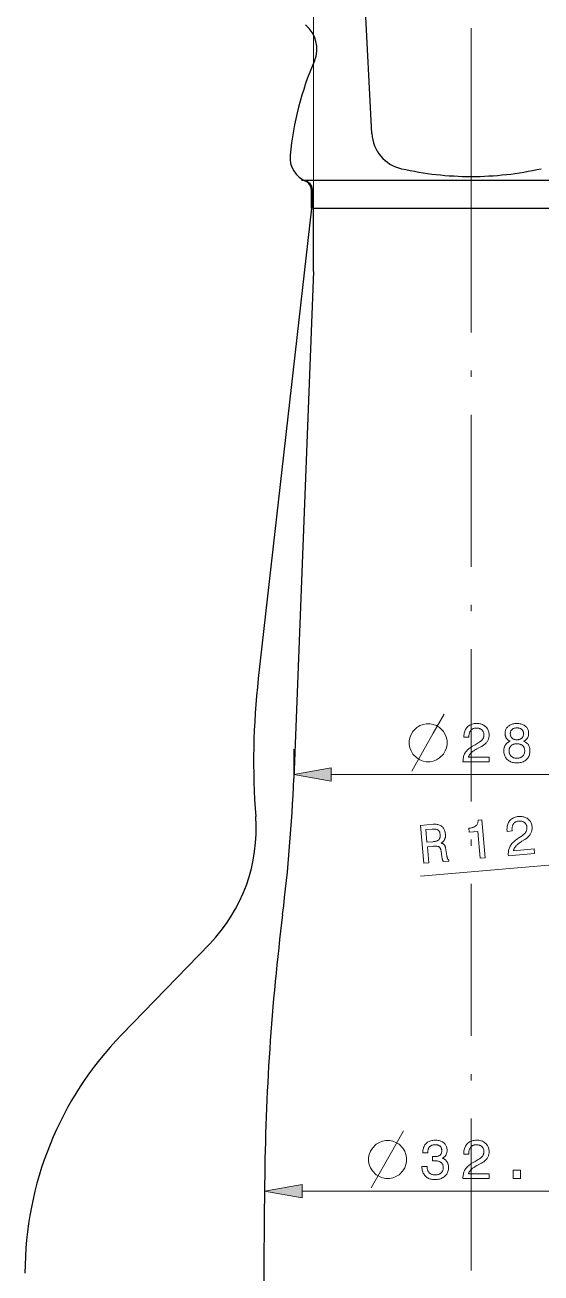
# Model space of a CAD drawing. Extents: x 0 to 297, y 0 to 550.
# Drawn here: x 108 to 148.7, y 271.6 to 370.1 of the extents above; entities that cross this region are included whole.
import ezdxf

# ---------------------------------------------------------------- set-up
doc = ezdxf.new("R2010")
doc.units = 0
doc.linetypes.add('DASHDOT', pattern=[18.5, 12, -3, 0.5, -3])

msp = doc.modelspace()

# ---------------------------------------------------------------- linework, layer by layer
at = {"color": 7, "lineweight": 13}
for p, q in [((130.717, 355.622), (130.717, 387.362)), ((132.121, 310.952), (154.212, 310.952)), ((129.821, 278.081), (156.512, 278.081))]:
    msp.add_line(p, q, dxfattribs=at)
at = {"color": 7, "linetype": 'DASHDOT', "lineweight": 13}
for q in [(143.167, 377.841), (143.167, 124.347)]:
    msp.add_line((143.167, 357.822), q, dxfattribs=at)
at = {"color": 7, "lineweight": 30, "ltscale": 0.292142}
msp.add_line((135.328, 361.504), (134.716, 373.174), dxfattribs=at)
at = {"color": 7, "lineweight": 30}
for p, q in [((129.767, 357.822), (156.567, 357.822)), ((130.567, 355.622), (126.369, 318.512)), ((130.667, 355.622), (155.667, 355.622)), ((130.717, 355.622), (155.617, 355.622)), ((130.717, 350.622), (129.167, 310.622)), ((126.867, 278.622), (126.367, 221.622))]:
    msp.add_line(p, q, dxfattribs=at)
at = {"color": 7, "lineweight": 30, "ltscale": 0.035001}
msp.add_line((130.567, 355.622), (130.567, 357.022), dxfattribs=at)
at = {"color": 7, "lineweight": 30, "ltscale": 0.034366}
msp.add_line((130.667, 355.622), (130.667, 356.996), dxfattribs=at)
at = {"color": 7, "lineweight": 30, "ltscale": 0.125}
msp.add_line((130.717, 350.622), (130.717, 355.622), dxfattribs=at)
at = {"color": 7, "lineweight": 13, "ltscale": 0.058269}
msp.add_line((129.167, 310.622), (129.167, 312.952), dxfattribs=at)
at = {"color": 7, "lineweight": 13, "ltscale": 0.387552}
msp.add_line((154.608, 304.274), (139.166, 302.919), dxfattribs=at)
at = {"color": 7, "lineweight": 30, "ltscale": 0.250046}
msp.add_line((122.539, 297.595), (115.578, 290.412), dxfattribs=at)
at = {"color": 7, "lineweight": 30, "ltscale": 0.000486739}
msp.add_line((115.189, 290.003), (115.176, 289.988), dxfattribs=at)
at = {"color": 7, "lineweight": 13, "ltscale": 0.063521}
msp.add_line((126.867, 278.622), (126.867, 276.081), dxfattribs=at)
at = {"color": 7, "lineweight": 13}
for points in [[(138.467, 311.202), (140.167, 314.202), (141.017, 315.702)], [(135.268, 278.331), (136.968, 281.331), (137.818, 282.831)]]:
    msp.add_lwpolyline(points, dxfattribs=at)
for points in [[(139.917, 314.952), (139.617, 314.952), (139.367, 314.902), (139.117, 314.802), (138.867, 314.652), (138.567, 314.352), (138.417, 314.102), (138.317, 313.852), (138.267, 313.602), (138.267, 313.302), (138.317, 313.052), (138.417, 312.802), (138.567, 312.552), (138.867, 312.252), (139.117, 312.102), (139.367, 312.002), (139.617, 311.952), (139.917, 311.952), (140.167, 312.002), (140.417, 312.102), (140.667, 312.252), (140.967, 312.552), (141.117, 312.802), (141.217, 313.052), (141.267, 313.302), (141.267, 313.602), (141.217, 313.852), (141.117, 314.102), (140.967, 314.352), (140.667, 314.652), (140.417, 314.802), (140.167, 314.902)], [(142.514, 311.952), (142.514, 311.965), (142.516, 312.053), (142.522, 312.137), (142.532, 312.219), (142.547, 312.298), (142.565, 312.373), (142.588, 312.446), (142.615, 312.516), (142.646, 312.583), (142.681, 312.647), (142.72, 312.708), (142.765, 312.768), (142.816, 312.827), (142.874, 312.887), (142.939, 312.946), (143.01, 313.005), (143.088, 313.064), (143.173, 313.123), (143.264, 313.182), (143.362, 313.241), (143.467, 313.3), (143.722, 313.439), (143.766, 313.464), (143.809, 313.49), (143.848, 313.516), (143.886, 313.543), (143.92, 313.571), (143.953, 313.599), (143.983, 313.628), (144.01, 313.657), (144.035, 313.687), (144.057, 313.718), (144.077, 313.75), (144.095, 313.782), (144.111, 313.816), (144.124, 313.851), (144.136, 313.887), (144.146, 313.923), (144.153, 313.961), (144.158, 314), (144.161, 314.041), (144.162, 314.082), (144.161, 314.129), (144.156, 314.173), (144.148, 314.216), (144.136, 314.258), (144.122, 314.297), (144.104, 314.335), (144.082, 314.37), (144.058, 314.404), (144.03, 314.436), (143.999, 314.467), (143.965, 314.494), (143.929, 314.519), (143.891, 314.541), (143.851, 314.56), (143.808, 314.576), (143.763, 314.59), (143.716, 314.6), (143.667, 314.607), (143.615, 314.612), (143.562, 314.613), (143.508, 314.611), (143.457, 314.606), (143.409, 314.596), (143.362, 314.583), (143.318, 314.567), (143.277, 314.546), (143.237, 314.522), (143.2, 314.494), (143.165, 314.463), (143.133, 314.428), (143.103, 314.389), (143.076, 314.348), (143.052, 314.304), (143.032, 314.257), (143.015, 314.207), (143.001, 314.155), (142.99, 314.1), (142.982, 314.042), (142.977, 313.981), (142.975, 313.917), (142.975, 313.882), (142.583, 313.882), (142.583, 313.943), (142.586, 314.036), (142.594, 314.124), (142.608, 314.21), (142.627, 314.291), (142.651, 314.368), (142.68, 314.441), (142.716, 314.51), (142.756, 314.575), (142.802, 314.637), (142.853, 314.694), (142.909, 314.747), (142.969, 314.794), (143.032, 314.836), (143.1, 314.872), (143.171, 314.902), (143.246, 314.927), (143.325, 314.946), (143.408, 314.96), (143.494, 314.969), (143.585, 314.971), (143.672, 314.969), (143.755, 314.962), (143.835, 314.949), (143.912, 314.932), (143.985, 314.91), (144.055, 314.883), (144.121, 314.851), (144.184, 314.814), (144.244, 314.772), (144.3, 314.725), (144.352, 314.674), (144.399, 314.62), (144.44, 314.563), (144.475, 314.503), (144.505, 314.44), (144.53, 314.373), (144.549, 314.304), (144.563, 314.232), (144.571, 314.156), (144.574, 314.078), (144.572, 314.016), (144.567, 313.957), (144.559, 313.899), (144.548, 313.842), (144.533, 313.787), (144.516, 313.733), (144.495, 313.681), (144.471, 313.631), (144.444, 313.582), (144.413, 313.535), (144.38, 313.489), (144.342, 313.444), (144.302, 313.401), (144.258, 313.358), (144.211, 313.317), (144.16, 313.278), (144.106, 313.239), (144.049, 313.202), (143.988, 313.166), (143.924, 313.131), (143.671, 313.002), (143.601, 312.965), (143.535, 312.929), (143.473, 312.893), (143.415, 312.858), (143.362, 312.824), (143.312, 312.79), (143.266, 312.757), (143.225, 312.725), (143.187, 312.694), (143.154, 312.663), (143.123, 312.632), (143.095, 312.601), (143.069, 312.569), (143.045, 312.536), (143.023, 312.502), (143.003, 312.468), (142.986, 312.433), (142.97, 312.397), (142.957, 312.361), (142.946, 312.324), (144.574, 312.324), (144.574, 311.952)], [(146.228, 313.567), (146.19, 313.586), (146.153, 313.606), (146.118, 313.628), (146.086, 313.65), (146.055, 313.674), (146.026, 313.7), (146, 313.726), (145.975, 313.754), (145.952, 313.783), (145.931, 313.814), (145.912, 313.846), (145.896, 313.879), (145.881, 313.914), (145.868, 313.95), (145.857, 313.988), (145.848, 314.027), (145.841, 314.068), (145.836, 314.109), (145.833, 314.153), (145.832, 314.198), (145.835, 314.265), (145.842, 314.33), (145.855, 314.392), (145.873, 314.452), (145.897, 314.509), (145.925, 314.564), (145.959, 314.616), (145.997, 314.665), (146.041, 314.712), (146.09, 314.756), (146.144, 314.797), (146.2, 314.834), (146.259, 314.866), (146.322, 314.894), (146.388, 314.918), (146.457, 314.937), (146.529, 314.952), (146.604, 314.963), (146.682, 314.969), (146.764, 314.971), (146.846, 314.969), (146.924, 314.963), (147, 314.952), (147.072, 314.937), (147.141, 314.918), (147.207, 314.894), (147.269, 314.866), (147.329, 314.834), (147.385, 314.797), (147.438, 314.756), (147.486, 314.712), (147.53, 314.665), (147.568, 314.616), (147.601, 314.564), (147.63, 314.509), (147.653, 314.452), (147.671, 314.392), (147.683, 314.33), (147.691, 314.265), (147.694, 314.198), (147.693, 314.152), (147.69, 314.109), (147.685, 314.066), (147.678, 314.026), (147.669, 313.986), (147.659, 313.949), (147.646, 313.912), (147.632, 313.877), (147.615, 313.844), (147.597, 313.812), (147.576, 313.781), (147.554, 313.752), (147.529, 313.724), (147.503, 313.698), (147.474, 313.673), (147.443, 313.649), (147.41, 313.627), (147.375, 313.605), (147.338, 313.586), (147.299, 313.567), (147.348, 313.548), (147.393, 313.526), (147.437, 313.503), (147.477, 313.477), (147.516, 313.45), (147.552, 313.42), (147.585, 313.389), (147.617, 313.356), (147.645, 313.32), (147.672, 313.283), (147.695, 313.244), (147.717, 313.203), (147.736, 313.16), (147.752, 313.115), (147.766, 313.069), (147.777, 313.021), (147.786, 312.972), (147.792, 312.92), (147.796, 312.867), (147.797, 312.813), (147.794, 312.728), (147.786, 312.647), (147.772, 312.569), (147.752, 312.495), (147.727, 312.424), (147.696, 312.357), (147.66, 312.293), (147.618, 312.233), (147.571, 312.176), (147.518, 312.123), (147.46, 312.074), (147.398, 312.031), (147.332, 311.992), (147.263, 311.959), (147.19, 311.93), (147.112, 311.907), (147.031, 311.889), (146.946, 311.876), (146.857, 311.869), (146.764, 311.866), (146.671, 311.869), (146.582, 311.876), (146.497, 311.889), (146.416, 311.907), (146.339, 311.93), (146.265, 311.959), (146.196, 311.992), (146.13, 312.031), (146.069, 312.074), (146.011, 312.123), (145.958, 312.176), (145.911, 312.233), (145.869, 312.293), (145.833, 312.357), (145.803, 312.424), (145.778, 312.495), (145.758, 312.569), (145.744, 312.647), (145.736, 312.728), (145.733, 312.813), (145.734, 312.867), (145.738, 312.92), (145.744, 312.972), (145.753, 313.021), (145.764, 313.069), (145.778, 313.115), (145.794, 313.16), (145.813, 313.203), (145.835, 313.244), (145.858, 313.283), (145.885, 313.32), (145.913, 313.356), (145.944, 313.389), (145.978, 313.42), (146.014, 313.45), (146.052, 313.477), (146.092, 313.503), (146.135, 313.526), (146.181, 313.548)], [(146.243, 314.164), (146.245, 314.122), (146.249, 314.081), (146.256, 314.043), (146.266, 314.005), (146.279, 313.97), (146.294, 313.936), (146.313, 313.904), (146.334, 313.874), (146.358, 313.845), (146.386, 313.818), (146.415, 313.793), (146.446, 313.771), (146.479, 313.752), (146.514, 313.735), (146.551, 313.72), (146.59, 313.708), (146.631, 313.699), (146.673, 313.693), (146.718, 313.689), (146.764, 313.688), (146.811, 313.689), (146.855, 313.693), (146.898, 313.699), (146.939, 313.708), (146.978, 313.72), (147.015, 313.735), (147.05, 313.752), (147.084, 313.771), (147.115, 313.793), (147.144, 313.818), (147.172, 313.845), (147.196, 313.874), (147.217, 313.904), (147.236, 313.936), (147.251, 313.97), (147.264, 314.005), (147.274, 314.043), (147.281, 314.081), (147.285, 314.122), (147.287, 314.164), (147.285, 314.206), (147.281, 314.246), (147.274, 314.285), (147.265, 314.321), (147.252, 314.356), (147.237, 314.389), (147.219, 314.42), (147.198, 314.449), (147.174, 314.477), (147.148, 314.502), (147.119, 314.526), (147.088, 314.547), (147.055, 314.565), (147.019, 314.581), (146.982, 314.595), (146.943, 314.606), (146.901, 314.615), (146.858, 314.621), (146.812, 314.624), (146.764, 314.626), (146.716, 314.624), (146.671, 314.621), (146.628, 314.615), (146.587, 314.606), (146.547, 314.595), (146.51, 314.581), (146.475, 314.565), (146.442, 314.547), (146.411, 314.526), (146.382, 314.502), (146.356, 314.477), (146.332, 314.449), (146.311, 314.42), (146.293, 314.389), (146.278, 314.356), (146.265, 314.321), (146.256, 314.285), (146.249, 314.246), (146.245, 314.206)], [(146.148, 312.821), (146.15, 312.767), (146.155, 312.716), (146.163, 312.667), (146.175, 312.62), (146.19, 312.576), (146.208, 312.534), (146.229, 312.494), (146.254, 312.456), (146.282, 312.421), (146.314, 312.388), (146.348, 312.358), (146.385, 312.331), (146.424, 312.307), (146.465, 312.286), (146.509, 312.268), (146.555, 312.254), (146.604, 312.243), (146.655, 312.235), (146.708, 312.23), (146.764, 312.229), (146.82, 312.23), (146.874, 312.235), (146.925, 312.243), (146.974, 312.254), (147.02, 312.268), (147.064, 312.286), (147.106, 312.307), (147.145, 312.331), (147.182, 312.358), (147.216, 312.388), (147.248, 312.421), (147.276, 312.456), (147.301, 312.494), (147.322, 312.534), (147.34, 312.576), (147.355, 312.62), (147.367, 312.667), (147.375, 312.716), (147.38, 312.767), (147.382, 312.821), (147.38, 312.871), (147.375, 312.919), (147.367, 312.965), (147.355, 313.008), (147.341, 313.05), (147.322, 313.089), (147.301, 313.126), (147.276, 313.161), (147.248, 313.194), (147.217, 313.225), (147.183, 313.253), (147.146, 313.278), (147.107, 313.301), (147.066, 313.32), (147.022, 313.336), (146.975, 313.35), (146.926, 313.36), (146.875, 313.367), (146.82, 313.372), (146.764, 313.373), (146.708, 313.372), (146.654, 313.367), (146.603, 313.36), (146.554, 313.35), (146.508, 313.336), (146.464, 313.32), (146.422, 313.301), (146.383, 313.278), (146.347, 313.253), (146.313, 313.225), (146.282, 313.194), (146.254, 313.161), (146.229, 313.126), (146.208, 313.089), (146.189, 313.05), (146.175, 313.008), (146.163, 312.965), (146.155, 312.919), (146.15, 312.871)], [(132.121, 311.473), (129.167, 310.952), (132.121, 310.432)], [(143.882, 304.337), (143.695, 306.462), (142.998, 306.401), (142.971, 306.706), (143.046, 306.715), (143.117, 306.726), (143.183, 306.74), (143.245, 306.755), (143.303, 306.774), (143.357, 306.794), (143.406, 306.816), (143.452, 306.841), (143.493, 306.868), (143.53, 306.897), (143.564, 306.929), (143.594, 306.964), (143.621, 307.002), (143.644, 307.043), (143.664, 307.087), (143.681, 307.134), (143.695, 307.184), (143.706, 307.238), (143.713, 307.294), (143.717, 307.353), (144.009, 307.379), (144.273, 304.371)], [(146.096, 304.531), (146.094, 304.544), (146.089, 304.631), (146.088, 304.716), (146.091, 304.798), (146.098, 304.878), (146.11, 304.955), (146.126, 305.029), (146.147, 305.101), (146.172, 305.171), (146.202, 305.238), (146.235, 305.302), (146.275, 305.365), (146.32, 305.429), (146.373, 305.493), (146.432, 305.558), (146.498, 305.623), (146.571, 305.689), (146.65, 305.755), (146.736, 305.822), (146.828, 305.889), (146.927, 305.956), (147.169, 306.117), (147.211, 306.146), (147.251, 306.176), (147.288, 306.206), (147.323, 306.236), (147.355, 306.266), (147.385, 306.297), (147.412, 306.329), (147.437, 306.36), (147.459, 306.392), (147.479, 306.425), (147.496, 306.458), (147.511, 306.492), (147.523, 306.527), (147.534, 306.563), (147.543, 306.6), (147.549, 306.637), (147.553, 306.676), (147.555, 306.715), (147.554, 306.755), (147.552, 306.796), (147.546, 306.843), (147.537, 306.887), (147.525, 306.929), (147.51, 306.969), (147.492, 307.007), (147.471, 307.043), (147.447, 307.077), (147.419, 307.109), (147.389, 307.138), (147.355, 307.165), (147.319, 307.19), (147.281, 307.212), (147.241, 307.23), (147.199, 307.246), (147.155, 307.258), (147.11, 307.267), (147.062, 307.274), (147.012, 307.277), (146.96, 307.276), (146.907, 307.273), (146.854, 307.267), (146.804, 307.257), (146.756, 307.243), (146.711, 307.226), (146.668, 307.206), (146.629, 307.182), (146.591, 307.154), (146.557, 307.123), (146.525, 307.089), (146.496, 307.051), (146.469, 307.01), (146.446, 306.966), (146.427, 306.92), (146.41, 306.872), (146.397, 306.821), (146.388, 306.768), (146.382, 306.712), (146.379, 306.653), (146.38, 306.592), (146.384, 306.529), (146.387, 306.493), (145.996, 306.459), (145.991, 306.52), (145.985, 306.613), (145.986, 306.702), (145.992, 306.788), (146.003, 306.87), (146.021, 306.949), (146.044, 307.025), (146.073, 307.097), (146.108, 307.165), (146.148, 307.23), (146.194, 307.292), (146.245, 307.349), (146.3, 307.402), (146.36, 307.449), (146.424, 307.49), (146.492, 307.527), (146.565, 307.558), (146.642, 307.585), (146.723, 307.606), (146.809, 307.622), (146.898, 307.632), (146.985, 307.637), (147.069, 307.637), (147.15, 307.632), (147.228, 307.621), (147.303, 307.606), (147.375, 307.585), (147.444, 307.559), (147.51, 307.527), (147.573, 307.491), (147.633, 307.449), (147.689, 307.403), (147.74, 307.353), (147.786, 307.3), (147.827, 307.243), (147.862, 307.183), (147.892, 307.119), (147.917, 307.052), (147.937, 306.981), (147.952, 306.906), (147.962, 306.828), (147.965, 306.767), (147.966, 306.707), (147.963, 306.649), (147.957, 306.591), (147.947, 306.535), (147.934, 306.48), (147.918, 306.427), (147.898, 306.374), (147.876, 306.323), (147.849, 306.273), (147.82, 306.225), (147.787, 306.177), (147.75, 306.13), (147.71, 306.084), (147.667, 306.039), (147.62, 305.995), (147.57, 305.952), (147.516, 305.91), (147.458, 305.869), (147.398, 305.828), (147.157, 305.678), (147.09, 305.635), (147.028, 305.593), (146.969, 305.552), (146.915, 305.512), (146.864, 305.473), (146.817, 305.435), (146.775, 305.399), (146.736, 305.363), (146.701, 305.328), (146.671, 305.295), (146.643, 305.262), (146.618, 305.228), (146.595, 305.194), (146.574, 305.159), (146.555, 305.123), (146.538, 305.087), (146.524, 305.051), (146.512, 305.014), (146.502, 304.977), (146.494, 304.939), (148.115, 305.081), (148.147, 304.711)], [(139.414, 303.945), (139.152, 306.929), (140.15, 307.017), (140.236, 307.022), (140.319, 307.023), (140.397, 307.019), (140.472, 307.01), (140.543, 306.996), (140.61, 306.978), (140.674, 306.955), (140.733, 306.928), (140.789, 306.895), (140.841, 306.858), (140.889, 306.817), (140.933, 306.771), (140.972, 306.72), (141.007, 306.666), (141.038, 306.606), (141.064, 306.543), (141.087, 306.475), (141.105, 306.403), (141.118, 306.326), (141.128, 306.245), (141.131, 306.197), (141.132, 306.15), (141.131, 306.104), (141.128, 306.059), (141.123, 306.016), (141.115, 305.975), (141.106, 305.934), (141.094, 305.895), (141.08, 305.857), (141.064, 305.821), (141.046, 305.786), (141.026, 305.752), (141.004, 305.72), (140.98, 305.689), (140.954, 305.66), (140.926, 305.632), (140.895, 305.605), (140.863, 305.58), (140.829, 305.557), (140.792, 305.534), (140.825, 305.527), (140.856, 305.517), (140.885, 305.507), (140.913, 305.495), (140.939, 305.481), (140.963, 305.467), (140.985, 305.451), (141.006, 305.433), (141.024, 305.415), (141.041, 305.394), (141.057, 305.372), (141.072, 305.346), (141.087, 305.317), (141.1, 305.284), (141.113, 305.248), (141.125, 305.208), (141.136, 305.165), (141.147, 305.118), (141.157, 305.068), (141.166, 305.015), (141.24, 304.532), (141.245, 304.502), (141.25, 304.473), (141.256, 304.446), (141.261, 304.421), (141.267, 304.397), (141.273, 304.375), (141.28, 304.355), (141.286, 304.337), (141.293, 304.32), (141.3, 304.305), (141.308, 304.291), (141.316, 304.278), (141.324, 304.266), (141.334, 304.254), (141.344, 304.244), (141.354, 304.234), (141.365, 304.225), (141.377, 304.216), (141.389, 304.209), (141.402, 304.202), (141.409, 304.12), (140.958, 304.08), (140.951, 304.09), (140.945, 304.1), (140.938, 304.112), (140.932, 304.125), (140.926, 304.138), (140.92, 304.153), (140.914, 304.168), (140.908, 304.185), (140.902, 304.202), (140.897, 304.221), (140.891, 304.241), (140.886, 304.262), (140.881, 304.284), (140.875, 304.308), (140.87, 304.333), (140.865, 304.359), (140.86, 304.387), (140.855, 304.416), (140.85, 304.447), (140.845, 304.479), (140.79, 304.863), (140.781, 304.919), (140.77, 304.971), (140.758, 305.019), (140.745, 305.062), (140.73, 305.101), (140.714, 305.136), (140.697, 305.166), (140.678, 305.193), (140.658, 305.215), (140.637, 305.233), (140.611, 305.248), (140.58, 305.26), (140.543, 305.27), (140.5, 305.278), (140.45, 305.283), (140.395, 305.286), (140.333, 305.287), (140.266, 305.286), (140.192, 305.282), (140.112, 305.276), (139.703, 305.24), (139.813, 303.98)], [(140.071, 306.641), (139.583, 306.599), (139.671, 305.605), (140.131, 305.646), (140.199, 305.653), (140.262, 305.662), (140.321, 305.673), (140.376, 305.686), (140.426, 305.701), (140.471, 305.717), (140.513, 305.736), (140.549, 305.757), (140.582, 305.78), (140.61, 305.804), (140.634, 305.831), (140.655, 305.861), (140.673, 305.893), (140.688, 305.929), (140.7, 305.967), (140.709, 306.008), (140.715, 306.052), (140.718, 306.099), (140.718, 306.148), (140.715, 306.201), (140.709, 306.252), (140.7, 306.3), (140.69, 306.345), (140.676, 306.386), (140.661, 306.425), (140.642, 306.46), (140.622, 306.492), (140.599, 306.52), (140.573, 306.546), (140.545, 306.568), (140.514, 306.587), (140.479, 306.603), (140.441, 306.617), (140.399, 306.629), (140.353, 306.637), (140.304, 306.643), (140.251, 306.647), (140.195, 306.648), (140.134, 306.646)], [(136.718, 282.081), (136.418, 282.081), (136.168, 282.031), (135.918, 281.931), (135.668, 281.781), (135.368, 281.481), (135.218, 281.231), (135.118, 280.981), (135.068, 280.731), (135.068, 280.431), (135.118, 280.181), (135.218, 279.931), (135.368, 279.681), (135.668, 279.381), (135.918, 279.231), (136.168, 279.131), (136.418, 279.081), (136.718, 279.081), (136.968, 279.131), (137.218, 279.231), (137.468, 279.381), (137.768, 279.681), (137.918, 279.931), (138.018, 280.181), (138.068, 280.431), (138.068, 280.731), (138.018, 280.981), (137.918, 281.231), (137.768, 281.481), (137.468, 281.781), (137.218, 281.931), (136.968, 282.031)], [(139.279, 280.021), (139.677, 280.021), (139.68, 279.959), (139.686, 279.9), (139.695, 279.844), (139.708, 279.791), (139.724, 279.74), (139.743, 279.693), (139.765, 279.648), (139.79, 279.606), (139.819, 279.567), (139.851, 279.531), (139.886, 279.498), (139.923, 279.468), (139.963, 279.442), (140.006, 279.42), (140.052, 279.401), (140.1, 279.385), (140.151, 279.373), (140.205, 279.364), (140.261, 279.359), (140.32, 279.357), (140.378, 279.359), (140.433, 279.363), (140.486, 279.371), (140.536, 279.382), (140.584, 279.397), (140.629, 279.414), (140.672, 279.435), (140.712, 279.458), (140.75, 279.485), (140.785, 279.515), (140.817, 279.548), (140.846, 279.583), (140.871, 279.621), (140.893, 279.661), (140.912, 279.703), (140.927, 279.747), (140.939, 279.794), (140.948, 279.844), (140.953, 279.895), (140.955, 279.949), (140.953, 279.999), (140.948, 280.045), (140.939, 280.09), (140.928, 280.132), (140.913, 280.173), (140.894, 280.211), (140.872, 280.246), (140.847, 280.28), (140.819, 280.311), (140.787, 280.341), (140.752, 280.367), (140.714, 280.391), (140.674, 280.412), (140.631, 280.43), (140.585, 280.446), (140.537, 280.458), (140.486, 280.468), (140.432, 280.475), (140.375, 280.479), (140.316, 280.481), (140.307, 280.481), (140.299, 280.481), (140.29, 280.481), (140.281, 280.48), (140.273, 280.48), (140.264, 280.48), (140.255, 280.48), (140.246, 280.479), (140.236, 280.479), (140.227, 280.479), (140.218, 280.478), (140.207, 280.478), (140.197, 280.477), (140.185, 280.477), (140.173, 280.476), (140.161, 280.475), (140.148, 280.475), (140.134, 280.474), (140.12, 280.473), (140.105, 280.472), (140.105, 280.812), (140.114, 280.811), (140.123, 280.811), (140.132, 280.811), (140.141, 280.81), (140.15, 280.81), (140.159, 280.81), (140.168, 280.809), (140.176, 280.809), (140.185, 280.809), (140.193, 280.809), (140.202, 280.808), (140.21, 280.808), (140.218, 280.808), (140.226, 280.808), (140.234, 280.808), (140.242, 280.808), (140.249, 280.808), (140.257, 280.808), (140.264, 280.807), (140.271, 280.807), (140.328, 280.809), (140.382, 280.812), (140.432, 280.818), (140.48, 280.826), (140.525, 280.836), (140.566, 280.849), (140.605, 280.864), (140.64, 280.881), (140.673, 280.901), (140.703, 280.922), (140.729, 280.947), (140.753, 280.973), (140.774, 281.002), (140.792, 281.034), (140.808, 281.068), (140.82, 281.104), (140.83, 281.143), (140.837, 281.184), (140.841, 281.227), (140.843, 281.273), (140.841, 281.318), (140.837, 281.36), (140.831, 281.401), (140.821, 281.439), (140.809, 281.475), (140.794, 281.509), (140.776, 281.541), (140.756, 281.57), (140.733, 281.598), (140.707, 281.623), (140.678, 281.647), (140.648, 281.667), (140.615, 281.686), (140.579, 281.702), (140.541, 281.715), (140.501, 281.726), (140.458, 281.735), (140.413, 281.741), (140.366, 281.744), (140.316, 281.746), (140.26, 281.744), (140.207, 281.739), (140.156, 281.731), (140.108, 281.72), (140.064, 281.705), (140.021, 281.687), (139.982, 281.666), (139.945, 281.642), (139.911, 281.614), (139.88, 281.583), (139.852, 281.549), (139.827, 281.512), (139.805, 281.472), (139.785, 281.429), (139.769, 281.383), (139.756, 281.334), (139.745, 281.282), (139.738, 281.226), (139.733, 281.168), (139.732, 281.107), (139.348, 281.107), (139.348, 281.136), (139.351, 281.223), (139.358, 281.305), (139.371, 281.385), (139.389, 281.46), (139.412, 281.532), (139.44, 281.601), (139.474, 281.665), (139.512, 281.727), (139.556, 281.784), (139.604, 281.838), (139.657, 281.888), (139.714, 281.933), (139.774, 281.972), (139.838, 282.006), (139.905, 282.034), (139.976, 282.058), (140.05, 282.076), (140.128, 282.089), (140.21, 282.097), (140.295, 282.1), (140.385, 282.098), (140.47, 282.091), (140.552, 282.081), (140.629, 282.066), (140.703, 282.047), (140.772, 282.023), (140.837, 281.995), (140.898, 281.964), (140.955, 281.927), (141.007, 281.887), (141.055, 281.843), (141.098, 281.795), (141.136, 281.744), (141.169, 281.69), (141.197, 281.632), (141.22, 281.571), (141.237, 281.506), (141.25, 281.438), (141.258, 281.367), (141.26, 281.292), (141.259, 281.25), (141.256, 281.208), (141.252, 281.168), (141.245, 281.129), (141.236, 281.091), (141.226, 281.055), (141.213, 281.019), (141.199, 280.985), (141.183, 280.953), (141.164, 280.921), (141.144, 280.891), (141.122, 280.863), (141.098, 280.836), (141.073, 280.81), (141.045, 280.786), (141.016, 280.763), (140.985, 280.742), (140.952, 280.722), (140.917, 280.704), (140.881, 280.687), (140.928, 280.669), (140.973, 280.648), (141.016, 280.625), (141.056, 280.601), (141.094, 280.574), (141.13, 280.545), (141.163, 280.515), (141.194, 280.482), (141.222, 280.448), (141.249, 280.411), (141.272, 280.373), (141.294, 280.333), (141.313, 280.291), (141.329, 280.247), (141.343, 280.202), (141.354, 280.155), (141.363, 280.106), (141.369, 280.056), (141.373, 280.003), (141.374, 279.949), (141.371, 279.865), (141.362, 279.783), (141.348, 279.706), (141.327, 279.631), (141.3, 279.56), (141.268, 279.492), (141.229, 279.428), (141.185, 279.367), (141.135, 279.31), (141.079, 279.256), (141.018, 279.206), (140.953, 279.162), (140.884, 279.122), (140.812, 279.089), (140.735, 279.06), (140.655, 279.036), (140.571, 279.018), (140.483, 279.005), (140.391, 278.997), (140.295, 278.994), (140.204, 278.997), (140.117, 279.005), (140.033, 279.019), (139.954, 279.038), (139.878, 279.062), (139.806, 279.092), (139.737, 279.128), (139.673, 279.168), (139.612, 279.215), (139.555, 279.266), (139.502, 279.323), (139.455, 279.382), (139.414, 279.446), (139.378, 279.513), (139.348, 279.584), (139.323, 279.658), (139.303, 279.736), (139.29, 279.818), (139.281, 279.903), (139.279, 279.992)], [(142.513, 279.081), (142.513, 279.094), (142.515, 279.181), (142.521, 279.266), (142.531, 279.347), (142.546, 279.426), (142.564, 279.502), (142.587, 279.575), (142.614, 279.644), (142.645, 279.711), (142.68, 279.776), (142.719, 279.837), (142.764, 279.896), (142.815, 279.956), (142.873, 280.015), (142.938, 280.074), (143.009, 280.134), (143.087, 280.193), (143.172, 280.252), (143.263, 280.311), (143.361, 280.369), (143.465, 280.428), (143.721, 280.567), (143.765, 280.592), (143.807, 280.618), (143.847, 280.645), (143.884, 280.672), (143.919, 280.699), (143.951, 280.727), (143.981, 280.756), (144.009, 280.786), (144.033, 280.816), (144.056, 280.846), (144.076, 280.878), (144.094, 280.911), (144.109, 280.944), (144.123, 280.979), (144.135, 281.015), (144.144, 281.052), (144.152, 281.09), (144.157, 281.129), (144.16, 281.169), (144.161, 281.21), (144.16, 281.257), (144.155, 281.302), (144.146, 281.345), (144.135, 281.386), (144.12, 281.425), (144.102, 281.463), (144.081, 281.499), (144.057, 281.533), (144.029, 281.565), (143.998, 281.595), (143.964, 281.623), (143.928, 281.648), (143.89, 281.67), (143.849, 281.689), (143.807, 281.705), (143.762, 281.718), (143.715, 281.728), (143.665, 281.736), (143.614, 281.74), (143.56, 281.741), (143.507, 281.74), (143.456, 281.734), (143.407, 281.725), (143.361, 281.712), (143.317, 281.695), (143.275, 281.675), (143.236, 281.651), (143.199, 281.623), (143.164, 281.591), (143.131, 281.556), (143.101, 281.517), (143.075, 281.476), (143.051, 281.432), (143.031, 281.385), (143.013, 281.336), (142.999, 281.283), (142.988, 281.228), (142.98, 281.17), (142.976, 281.109), (142.974, 281.046), (142.974, 281.01), (142.582, 281.01), (142.582, 281.071), (142.585, 281.164), (142.593, 281.253), (142.606, 281.338), (142.625, 281.419), (142.65, 281.496), (142.679, 281.569), (142.714, 281.639), (142.755, 281.704), (142.801, 281.765), (142.852, 281.823), (142.908, 281.875), (142.968, 281.922), (143.031, 281.964), (143.099, 282), (143.17, 282.031), (143.245, 282.055), (143.324, 282.075), (143.406, 282.089), (143.493, 282.097), (143.583, 282.1), (143.67, 282.097), (143.754, 282.09), (143.834, 282.078), (143.911, 282.06), (143.984, 282.038), (144.054, 282.011), (144.12, 281.979), (144.183, 281.942), (144.243, 281.9), (144.299, 281.853), (144.351, 281.802), (144.398, 281.748), (144.438, 281.691), (144.474, 281.631), (144.504, 281.568), (144.529, 281.502), (144.548, 281.432), (144.561, 281.36), (144.57, 281.285), (144.572, 281.206), (144.571, 281.145), (144.566, 281.085), (144.558, 281.027), (144.547, 280.97), (144.532, 280.915), (144.515, 280.862), (144.494, 280.81), (144.47, 280.759), (144.442, 280.71), (144.412, 280.663), (144.378, 280.617), (144.341, 280.572), (144.301, 280.529), (144.257, 280.487), (144.21, 280.446), (144.159, 280.406), (144.105, 280.367), (144.048, 280.33), (143.987, 280.294), (143.923, 280.259), (143.67, 280.131), (143.6, 280.094), (143.534, 280.057), (143.472, 280.021), (143.414, 279.986), (143.36, 279.952), (143.311, 279.918), (143.265, 279.886), (143.223, 279.853), (143.186, 279.822), (143.152, 279.791), (143.122, 279.761), (143.094, 279.729), (143.068, 279.697), (143.044, 279.664), (143.022, 279.631), (143.002, 279.596), (142.985, 279.561), (142.969, 279.526), (142.956, 279.489), (142.945, 279.452), (144.572, 279.452), (144.572, 279.081)], [(146.465, 279.081), (146.465, 279.724), (147.062, 279.724), (147.062, 279.081)], [(129.821, 278.602), (126.867, 278.081), (129.821, 277.56)]]:
    msp.add_lwpolyline(points, close=True, dxfattribs=at)
at = {"color": 7, "lineweight": 30}
for centre, radius, start, end in [((128.592, 368.192), 2.4, 336.68959, 51.63343), ((153.755, 357.349), 25, 156.68954, 174.35461), ((138.324, 361.661), 3, 183.00007, 257.28327), ((130.867, 359.612), 2, 174.35472, 249.07511), ((143.166, 383.118), 24.996, 257.28259, 270.00123), ((143.167, 383.118), 24.996, 269.99876, 282.71741), ((129.767, 357.022), 0.8, 359.99999, 90), ((129.867, 356.996), 0.8, 0.00005, 69.07513), ((184.002, 311.994), 58, 173.54661, 184.32284), ((4.26, 315.462), 125, 352.85521, 357.7809), ((113.203, 306.642), 13, 315.89745, 4.32278), ((311.046, 277.006), 184.186, 172.85522, 179.49741), ((134.967, 271.622), 27, 135.89742, 179.99996)]:
    msp.add_arc(centre, radius, start, end, dxfattribs=at)
at = {"color": 7, "lineweight": 13}
for points in [[(132.121, 311.473), (129.167, 310.952), (132.121, 311.473), (132.121, 310.432)], [(129.821, 278.602), (126.867, 278.081), (129.821, 278.602), (129.821, 277.56)]]:
    msp.add_solid(points, dxfattribs=at)

doc.saveas('drawing.dxf')
